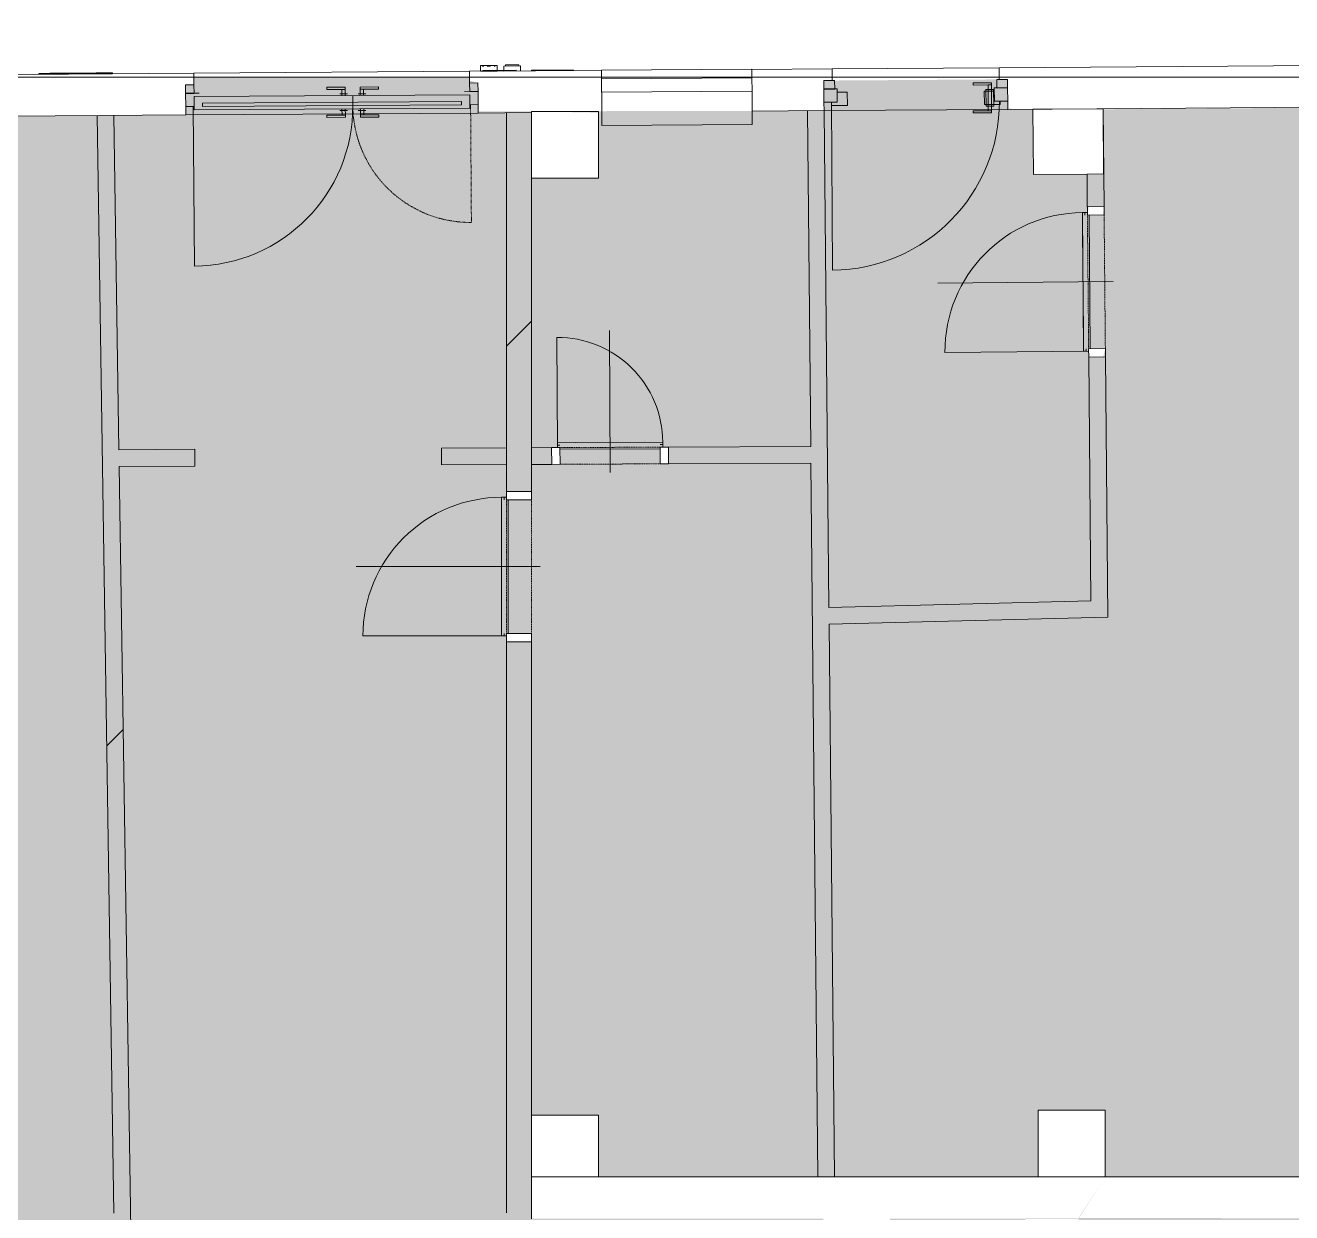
# Model space of a CAD drawing. Header units: millimetres. Extents: x 48671 to 278361, y -45352 to 20466.
# Drawn here: x 164794 to 172373, y -17170 to -10061 of the extents above; entities that cross this region are included whole.
import ezdxf

# ---------------------------------------------------------------- set-up
doc = ezdxf.new("R2010")
doc.units = ezdxf.units.MM
doc.linetypes.add('Čerchovaná se dvěma tečkami', pattern=[2.59, 1, -0.53, 0, -0.53, 0, -0.53])
doc.linetypes.add('Čárkovaná', pattern=[6.35, 3.175, -3.175])
for name, color, linetype, lineweight in [('A-DETL-GENF', 92, 'Continuous', 13), ('A-DETL-THIN', 151, 'Continuous', 13), ('A-DOOR', 31, 'Continuous', 13), ('A-DOOR-FRAM', 31, 'Continuous', 25), ('A-FLOR', 192, 'Continuous', 13), ('A-GENM', 13, 'Continuous', 13), ('A-GLAZ', 151, 'Continuous', 13), ('A-GLAZ-SILL', 1, 'Continuous', 13), ('A-WALL', 113, 'Continuous', 13), ('A-WALL-PATT', 111, 'Continuous', 35), ('S-COLS', 52, 'Continuous', 13)]:
    doc.layers.add(name, color=color, linetype=linetype, lineweight=lineweight)
pattern_1 = [(45, (128744.6, 0), (-4242.6, 4242.6), [])]
pattern_2 = [(45, (128745, 0), (-7184.2, 7184.2), []), (45, (131618, 0), (-7184.2, 7184.2), []), (45, (137366, 0), (-4310.5, 10058), [4064, -2032, 67.1, -1964.9])]

# ---------------------------------------------------------------- blocks, each defined once
blk = doc.blocks.new('DVERE_1k_oblozka - DD03_01_800x1970_koupelna-1549493-Mapka _ závislý 4')
at = {"layer": 'A-DOOR', "lineweight": 9}
for p, q in [((-415, 72.1), (-415, 932.1)), ((0, -127.9), (0, 972.1)), ((415, 102.1), (-415, 102.1)), ((-415, 102.1), (-415, 87.1)), ((-415, 87.1), (-400, 87.1)), ((305, 102.1), (-305, 102.1)), ((400, 87.1), (415, 87.1)), ((415, 87.1), (415, 102.1)), ((415, 102.1), (415, 72.1)), ((-400, 72.1), (-450, 72.1)), ((-450, 72.1), (-450, -77.9)), ((-400, -77.9), (-400, 72.1)), ((-400, 62.1), (400, 62.1)), ((450, 72.1), (400, 72.1)), ((400, 72.1), (400, -77.9)), ((450, -77.9), (450, 72.1)), ((-450, -77.9), (-400, -77.9)), ((400, -77.9), (450, -77.9))]:
    blk.add_line(p, q, dxfattribs=at)
at = {"layer": 'A-DOOR', "linetype": 'Čerchovaná se dvěma tečkami', "lineweight": 9}
for p, q in [((-400, 72.1), (400, 72.1)), ((-400, -77.9), (400, -77.9))]:
    blk.add_line(p, q, dxfattribs=at)
at = {"layer": 'A-DOOR', "lineweight": 9}
blk.add_arc((-415, 102.1), 830, 360, 90, dxfattribs=at)
at = {"layer": 'A-DOOR-FRAM', "lineweight": 9}
for p, q in [((-400, 72.1), (-450, 72.1)), ((-400, -77.9), (-400, 72.1)), ((400, 72.1), (400, -77.9)), ((400, 72.1), (450, 72.1)), ((-450, -77.9), (-400, -77.9)), ((450, -77.9), (400, -77.9))]:
    blk.add_line(p, q, dxfattribs=at)
blk = doc.blocks.new('OKNO_1k_nadsvetlik - OKNO_1k_nadsvetlik_900 x 1500-1969459-Mapka _ závislý 4')
at = {"layer": 'A-GLAZ', "lineweight": 9}
for p, q in [((-450, 126), (450, 126)), ((-450, 75), (-450, 126)), ((450, 126), (450, 75)), ((450, 75), (-450, 75)), ((-450, 75), (450, 75)), ((-450, -5), (-450, 75)), ((450, 75), (450, -5)), ((450, -5), (-450, -5))]:
    blk.add_line(p, q, dxfattribs=at)
blk = doc.blocks.new('parapet s nosem_vnitní - parapet s nosem_vnitní-V90-Mapka _ závislý 4')
at = {"layer": 'A-GENM', "lineweight": 9}
for p, q in [((-450, -190), (-450, 0)), ((450, 0), (450, -190)), ((-450, -190), (-450, -200)), ((-450, -200), (450, -200)), ((-450, -200), (450, -200)), ((450, -200), (450, -190))]:
    blk.add_line(p, q, dxfattribs=at)
blk = doc.blocks.new('DVERE_1k_oblozka - DD03_01_600x1970_koupelna-1549500-Mapka _ závislý 4')
at = {"layer": 'A-DOOR', "lineweight": 9}
for p, q in [((-315, 47.1), (-315, 707.1)), ((0, -102.9), (0, 747.1)), ((315, 77.1), (-315, 77.1)), ((-315, 77.1), (-315, 62.1)), ((205, 77.1), (-205, 77.1)), ((315, 62.1), (315, 77.1)), ((315, 77.1), (315, 47.1)), ((-300, 47.1), (-350, 47.1)), ((-350, 47.1), (-350, -52.9)), ((-315, 62.1), (-300, 62.1)), ((-300, -52.9), (-300, 47.1)), ((-300, 37.1), (300, 37.1)), ((300, 62.1), (315, 62.1)), ((350, 47.1), (300, 47.1)), ((300, 47.1), (300, -52.9)), ((350, -52.9), (350, 47.1)), ((-350, -52.9), (-300, -52.9)), ((300, -52.9), (350, -52.9))]:
    blk.add_line(p, q, dxfattribs=at)
at = {"layer": 'A-DOOR', "linetype": 'Čerchovaná se dvěma tečkami', "lineweight": 9}
for p, q in [((-300, 47.1), (300, 47.1)), ((-300, -52.9), (300, -52.9))]:
    blk.add_line(p, q, dxfattribs=at)
at = {"layer": 'A-DOOR', "lineweight": 9}
blk.add_arc((-315, 77.1), 630, 360, 90, dxfattribs=at)
at = {"layer": 'A-DOOR-FRAM', "lineweight": 9}
for p, q in [((-300, 47.1), (-350, 47.1)), ((-300, -52.9), (-300, 47.1)), ((300, 47.1), (300, -52.9)), ((300, 47.1), (350, 47.1)), ((-350, -52.9), (-300, -52.9)), ((350, -52.9), (300, -52.9))]:
    blk.add_line(p, q, dxfattribs=at)
blk = doc.blocks.new('OKNO_dvere vchod_2kvstuphlav - ON09_21_vstupni dvere obj_1750_2400_OO_Al-2030626-Mapka _ závislý 4')
at = {"layer": 'A-GLAZ', "lineweight": 9}
for p, q in [((-990.3, 55), (-1040.3, 55)), ((-1040.3, 55), (-1040.3, 4)), ((-960.3, 5), (-1040.3, 5)), ((-1040.3, 5), (-1040.3, -75)), ((-1040.3, 4), (-990.3, 4)), ((-990.3, 4), (-990.3, 55)), ((-195.3, 35), (-85.3, 35)), ((-85.3, 35), (-195.3, 35)), ((-195.3, 22), (-195.3, 35)), ((-195.3, 35), (-195.3, 22)), ((-195.3, 22), (-85.3, 22)), ((-85.3, 22), (-195.3, 22)), ((-105.3, 22), (-105.3, -15)), ((-85.3, 22), (-105.3, 22)), ((-85.3, 22), (-105.3, 22)), ((-85.3, 35), (-85.3, 22)), ((-85.3, 35), (-85.3, 22)), ((-85.3, -15), (-85.3, 22)), ((114.7, 35), (4.7, 35)), ((4.7, 35), (114.7, 35)), ((4.7, 22), (4.7, 35)), ((4.7, 22), (4.7, 35)), ((114.7, 22), (4.7, 22)), ((4.7, 22), (114.7, 22)), ((4.7, 22), (4.7, -15)), ((24.7, 22), (4.7, 22)), ((24.7, 22), (4.7, 22)), ((24.7, -15), (24.7, 22)), ((114.7, 35), (114.7, 22)), ((114.7, 22), (114.7, 35)), ((709.7, 5), (629.7, 5)), ((709.7, 55), (659.7, 55)), ((659.7, 55), (659.7, 4)), ((659.7, 4), (709.7, 4)), ((709.7, 4), (709.7, 55)), ((709.7, -75), (709.7, 5)), ((-1040.3, -75), (-990.3, -75)), ((-995.3, -75), (-995.3, -95)), ((-995.3, -75), (-995.3, -1030)), ((-990.3, -95), (-990.3, -15)), ((659.7, -15), (-990.3, -15)), ((-940.3, -55), (-940.3, -75)), ((609.7, -55), (-940.3, -55)), ((-940.3, -75), (609.7, -75)), ((-72.3, -5), (-118.3, -5)), ((-72.3, -5), (-118.3, -5)), ((-72.3, -5), (-118.3, -5)), ((-72.3, -5), (-118.3, -5)), ((-99.3, -5), (-91.3, -5)), ((-99.3, -5), (-91.3, -5)), ((-40.3, -95), (-40.3, -15)), ((37.7, -5), (-8.3, -5)), ((37.7, -5), (-8.3, -5)), ((37.7, -5), (-8.3, -5)), ((37.7, -5), (-8.3, -5)), ((10.7, -5), (18.7, -5)), ((10.7, -5), (18.7, -5)), ((609.7, -75), (609.7, -55)), ((659.7, -95), (659.7, -15)), ((659.7, -75), (709.7, -75)), ((664.7, -95), (664.7, -75)), ((-990.3, -95), (659.7, -95)), ((-195.3, -132), (-85.3, -132)), ((-85.3, -132), (-195.3, -132)), ((-195.3, -132), (-195.3, -145)), ((-195.3, -145), (-195.3, -132)), ((-195.3, -145), (-85.3, -145)), ((-85.3, -145), (-195.3, -145)), ((-118.3, -105), (-72.3, -105)), ((-118.3, -105), (-72.3, -105)), ((-118.3, -105), (-72.3, -105)), ((-118.3, -105), (-72.3, -105)), ((-105.3, -95), (-105.3, -132)), ((-105.3, -132), (-85.3, -132)), ((-105.3, -132), (-85.3, -132)), ((-91.3, -105), (-99.3, -105)), ((-91.3, -105), (-99.3, -105)), ((-85.3, -132), (-85.3, -95)), ((-85.3, -132), (-85.3, -145)), ((-85.3, -132), (-85.3, -145)), ((-8.3, -105), (37.7, -105)), ((-8.3, -105), (37.7, -105)), ((-8.3, -105), (37.7, -105)), ((-8.3, -105), (37.7, -105)), ((4.7, -95), (4.7, -132)), ((114.7, -132), (4.7, -132)), ((4.7, -132), (114.7, -132)), ((4.7, -145), (4.7, -132)), ((4.7, -145), (4.7, -132)), ((4.7, -132), (24.7, -132)), ((4.7, -132), (24.7, -132)), ((114.7, -145), (4.7, -145)), ((4.7, -145), (114.7, -145)), ((18.7, -105), (10.7, -105)), ((18.7, -105), (10.7, -105)), ((24.7, -132), (24.7, -95)), ((114.7, -145), (114.7, -132)), ((114.7, -132), (114.7, -145))]:
    blk.add_line(p, q, dxfattribs=at)
at = {"layer": 'A-GLAZ', "linetype": 'Čárkovaná', "lineweight": 9}
blk.add_line((664.7, -75), (664.7, -780), dxfattribs=at)
at = {"layer": 'A-GLAZ', "lineweight": 9}
blk.add_arc((-995.3, -75), 955, 270, 360, dxfattribs=at)
at = {"layer": 'A-GLAZ', "linetype": 'Čárkovaná', "lineweight": 9}
blk.add_arc((664.7, -75), 705, 180, 270, dxfattribs=at)
at = {"layer": 'A-GLAZ-SILL', "lineweight": 9}
blk.add_line((-1040.3, -125), (709.7, -125), dxfattribs=at)
blk = doc.blocks.new('OKNO_dvere vchod_1k_nadsvetlik - vstupni dvere 1100_2435 2 2-1390910-Mapka _ závislý 4')
at = {"layer": 'A-GLAZ', "lineweight": 9}
for p, q in [((-975.3, 55), (-1040.3, 55)), ((-1040.3, 55), (-1040.3, 4)), ((-1040.3, 5), (-1040.3, -75)), ((-960.3, 5), (-1040.3, 5)), ((-1040.3, 4), (-975.3, 4)), ((-975.3, 4), (-975.3, 55)), ((-960.3, -75), (-960.3, 5)), ((-147.3, 35), (-37.3, 35)), ((-37.3, 35), (-147.3, 35)), ((-147.3, 22), (-147.3, 35)), ((-147.3, 35), (-147.3, 22)), ((-147.3, 22), (-37.3, 22)), ((-37.3, 22), (-147.3, 22)), ((-57.3, 22), (-57.3, -132)), ((-37.3, 22), (-57.3, 22)), ((-37.3, 22), (-57.3, 22)), ((-37.3, 35), (-37.3, 22)), ((-37.3, 35), (-37.3, 22)), ((-37.3, -132), (-37.3, 22)), ((59.7, 5), (-20.3, 5)), ((-20.3, 5), (-20.3, -75)), ((59.7, 55), (-5.3, 55)), ((-5.3, 55), (-5.3, 4)), ((-5.3, 4), (59.7, 4)), ((59.7, 4), (59.7, 55)), ((59.7, -75), (59.7, 5)), ((-1040.3, -75), (-960.3, -75)), ((-995.3, -75), (-995.3, -1080)), ((-960.4, -75), (-995.3, -75)), ((-995.3, -75), (-995.3, -95)), ((-960.3, -15), (-960.4, -75)), ((-900.3, -15), (-960.3, -15)), ((-900.3, -95), (-900.3, -15)), ((-20.3, -15), (-80.3, -15)), ((-80.3, -15), (-80.3, -95)), ((-70.3, -5), (-70.3, -105)), ((-24.3, -5), (-70.3, -5)), ((-24.3, -5), (-70.3, -5)), ((-24.3, -5), (-70.3, -5)), ((-24.3, -5), (-70.3, -5)), ((-51.3, -5), (-43.3, -5)), ((-51.3, -5), (-43.3, -5)), ((-24.3, -105), (-24.3, -5)), ((-20.3, -75), (-20.3, -15)), ((14.7, -75), (-20.3, -75)), ((-20.3, -75), (59.7, -75)), ((14.7, -95), (14.7, -75)), ((-995.3, -95), (-900.3, -95)), ((-147.3, -132), (-37.3, -132)), ((-37.3, -132), (-147.3, -132)), ((-147.3, -132), (-147.3, -145)), ((-147.3, -145), (-147.3, -132)), ((-147.3, -145), (-37.3, -145)), ((-37.3, -145), (-147.3, -145)), ((-80.3, -95), (14.7, -95)), ((-70.3, -105), (-24.3, -105)), ((-70.3, -105), (-24.3, -105)), ((-70.3, -105), (-24.3, -105)), ((-70.3, -105), (-24.3, -105)), ((-57.3, -132), (-37.3, -132)), ((-57.3, -132), (-37.3, -132)), ((-43.3, -105), (-51.3, -105)), ((-43.3, -105), (-51.3, -105)), ((-37.3, -132), (-37.3, -145)), ((-37.3, -132), (-37.3, -145)), ((-24.3, -105), (-24.3, -76.3))]:
    blk.add_line(p, q, dxfattribs=at)
blk.add_arc((-995.3, -75), 1005, 270, 0, dxfattribs=at)
at = {"layer": 'A-GLAZ-SILL', "lineweight": 9}
blk.add_line((-1040.3, -125), (59.7, -125), dxfattribs=at)
blk = doc.blocks.new('Číslo popisné - ČP 4-1807394-Mapka _ závislý 4')
at = {"layer": 'A-GENM', "color": 41, "lineweight": 9}
for p, q in [((225, -125), (25, -125)), ((25, -125), (225, -125)), ((25, -125), (25, -130)), ((25, -125), (25, -130)), ((225, -130), (25, -130)), ((25, -130), (225, -130)), ((225, -130), (225, -125)), ((225, -125), (225, -130))]:
    blk.add_line(p, q, dxfattribs=at)
blk = doc.blocks.new('Číslo popisné 2 - ČP 1324-1807511-Mapka _ závislý 4')
at = {"layer": 'A-GENM', "color": 41, "lineweight": 9}
for p, q in [((275, -125), (25, -125)), ((25, -125), (275, -125)), ((25, -125), (25, -130)), ((25, -125), (25, -130)), ((275, -130), (25, -130)), ((25, -130), (275, -130)), ((275, -130), (275, -125)), ((275, -125), (275, -130))]:
    blk.add_line(p, q, dxfattribs=at)
blk = doc.blocks.new('Vypínač_venkovní - Typ 1-1807905-Mapka _ závislý 4')
at = {"layer": 'A-GENM', "color": 41, "lineweight": 9}
for p, q in [((25, 155), (125, 155)), ((125, 155), (25, 155)), ((25, 155), (25, 125)), ((25, 125), (25, 155)), ((35, 162), (35, 155)), ((35, 162), (35, 155)), ((115, 162), (35, 162)), ((35, 155), (115, 155)), ((115, 155), (35, 155)), ((115, 155), (115, 162)), ((115, 155), (115, 162)), ((125, 125), (125, 155)), ((125, 125), (125, 155)), ((25, 125), (125, 125)), ((125, 125), (25, 125))]:
    blk.add_line(p, q, dxfattribs=at)
blk = doc.blocks.new('Venkovní_zámek - Typ 1-1807838-Mapka _ závislý 4')
at = {"layer": 'A-GENM', "color": 41, "lineweight": 9}
for p, q in [((25, 159), (125, 159)), ((125, 159), (25, 159)), ((25, 159), (25, 125)), ((25, 125), (25, 159)), ((37, 159), (43, 159)), ((37, 159), (43, 159)), ((43, 154), (37, 154)), ((43, 154), (37, 154)), ((65, 159), (85, 159)), ((85, 154), (65, 154)), ((70, 159), (80, 159)), ((70, 159), (70, 154)), ((80, 154), (70, 154)), ((80, 154), (80, 159)), ((107, 159), (113, 159)), ((107, 159), (113, 159)), ((113, 154), (107, 154)), ((113, 154), (107, 154)), ((125, 125), (125, 159)), ((125, 125), (125, 159)), ((25, 125), (125, 125)), ((125, 125), (25, 125))]:
    blk.add_line(p, q, dxfattribs=at)
blk = doc.blocks.new('Úřad_městské_části_Praha_11 - Typ 1-1807749-Mapka _ závislý 4')
at = {"layer": 'A-GENM', "color": 41, "lineweight": 9}
for p, q in [((-95, 130), (-95, 125)), ((345, 125), (345, 130))]:
    blk.add_line(p, q, dxfattribs=at)
at = {"layer": 'A-GENM', "color": 41, "lineweight": 9, "flags": 128}
for points in [[(125, 130), (82.1, 130), (40.8, 130), (2.8, 130), (-30.6, 130), (-57.9, 130), (-78.3, 130), (-90.8, 130), (-95, 130), (-90.8, 130), (-78.3, 130), (-57.9, 130), (-30.6, 130), (2.8, 130), (40.8, 130), (82.1, 130), (125, 130)], [(125, 125), (82.1, 125), (40.8, 125), (2.8, 125), (-30.6, 125), (-57.9, 125), (-78.3, 125), (-90.8, 125), (-95, 125), (-90.8, 125), (-78.3, 125), (-57.9, 125), (-30.6, 125), (2.8, 125), (40.8, 125), (82.1, 125), (125, 125)], [(125, 130), (167.9, 130), (209.2, 130), (247.2, 130), (280.6, 130), (307.9, 130), (328.3, 130), (340.8, 130), (345, 130), (340.8, 130), (328.3, 130), (307.9, 130), (280.6, 130), (247.2, 130), (209.2, 130), (167.9, 130), (125, 130)], [(125, 125), (167.9, 125), (209.2, 125), (247.2, 125), (280.6, 125), (307.9, 125), (328.3, 125), (340.8, 125), (345, 125), (340.8, 125), (328.3, 125), (307.9, 125), (280.6, 125), (247.2, 125), (209.2, 125), (167.9, 125), (125, 125)]]:
    blk.add_lwpolyline(points, dxfattribs=at)
blk = doc.blocks.new('DVERE_1k_oblozka - DD03_01_800x1970_koupelna-V180-Mapka _ závislý 4')
at = {"layer": 'A-DOOR', "lineweight": 9}
for p, q in [((0, -102.9), (0, 947.1)), ((-415, 47.1), (-415, 907.1)), ((415, 77.1), (-415, 77.1)), ((-415, 77.1), (-415, 62.1)), ((305, 77.1), (-305, 77.1)), ((415, 62.1), (415, 77.1)), ((415, 77.1), (415, 62.1)), ((415, 77.1), (415, 47.1)), ((-400, 47.1), (-450, 47.1)), ((-450, 47.1), (-450, -52.9)), ((-415, 62.1), (-400, 62.1)), ((-400, 62.1), (-415, 62.1)), ((-400, -52.9), (-400, 47.1)), ((-400, 37.1), (400, 37.1)), ((400, 62.1), (415, 62.1)), ((450, 47.1), (400, 47.1)), ((400, 47.1), (400, -52.9)), ((450, -52.9), (450, 47.1)), ((-450, -52.9), (-400, -52.9)), ((400, -52.9), (450, -52.9))]:
    blk.add_line(p, q, dxfattribs=at)
at = {"layer": 'A-DOOR', "linetype": 'Čerchovaná se dvěma tečkami', "lineweight": 9}
for p, q in [((-400, 47.1), (400, 47.1)), ((-400, -52.9), (400, -52.9))]:
    blk.add_line(p, q, dxfattribs=at)
at = {"layer": 'A-DOOR', "lineweight": 9}
blk.add_arc((-415, 77.1), 830, 360, 90, dxfattribs=at)
at = {"layer": 'A-DOOR-FRAM', "lineweight": 9}
for p, q in [((-400, 47.1), (-450, 47.1)), ((-400, -52.9), (-400, 47.1)), ((400, 47.1), (400, -52.9)), ((400, 47.1), (450, 47.1)), ((-450, -52.9), (-400, -52.9)), ((450, -52.9), (400, -52.9))]:
    blk.add_line(p, q, dxfattribs=at)

msp = doc.modelspace()

# ---------------------------------------------------------------- hatches: boundary and pattern name
at = {"layer": 'A-DETL-GENF', "lineweight": 9}
h = msp.add_hatch(color=1, dxfattribs=at)
h.paths.add_polyline_path([(127459.2, -28962.3), (127459.2, -27933.8), (127289.2, -27933.8), (127289.2, -28962.3)])
h.paths.add_polyline_path([(135865.3, -28962.3), (139814.2, -28962.3), (139814.2, -27933.8), (133554.2, -27933.8), (133554.2, -27115.5), (133694.2, -27115.5), (133694.2, -26157.5), (127539.2, -26157.5), (127539.2, -27300), (127994.2, -27300), (127994.2, -27933.8), (127709.2, -27933.8), (127709.2, -28962.3), (131757.9, -28962.3)])
h.paths.add_polyline_path([(140114.2, -28962.3), (145503.9, -28962.3), (145503.9, -27933.8), (140114.2, -27933.8), (140114.2, -28347)])
h.paths.add_polyline_path([(173786.7, -17205.8), (173786.7, -17200.8), (173486.7, -17205.8)])
h.paths.add_polyline_path([(170778.7, -17205.8), (169969.1, -17205.8), (169969.1, -17625.8), (169569.1, -17625.8), (169569.1, -17205.8), (167824.1, -17205.8), (167824.1, -16585.8), (168224.1, -16585.8), (168224.1, -16955.8), (170856.7, -16955.8), (170856.7, -16555.8), (171256.7, -16555.8), (171256.7, -16955.8), (171098.7, -17200.8), (170778.7, -17200.8)])
h.paths.add_polyline_path([(171098.7, -17205.8), (171098.7, -17520.8), (170778.7, -17520.8), (170778.7, -17205.8), (170856.7, -17205.8)])
h.paths.add_polyline_path([(162563.2, -28812.5), (163587.9, -28812.5), (163587.9, -28514.7), (163687.9, -28514.7), (163687.9, -27156.7), (170008.2, -27156.7), (170008.2, -22765.8), (169593.2, -22765.8), (169593.2, -22732.3), (169503.6, -22732.3), (169503.6, -22382.3), (170008.2, -22365.8), (170008.2, -19232.3), (170258.2, -19232.3), (170258.2, -19829.6), (172348.2, -19829.6), (172348.2, -19579.6), (172398.2, -19579.6), (172398.2, -19829.6), (173198.2, -19829.6), (173198.2, -19579.6), (173248.2, -19579.6), (173248.2, -19829.6), (177481.7, -19829.6), (177481.7, -17205.8), (176534.2, -17205.8), (176534.2, -17500.8), (176234.2, -17500.8), (176234.2, -17205.8), (173786.7, -17205.8), (173786.7, -17500.8), (173486.7, -17500.8), (173486.7, -17205.8), (171101.9, -17200.8), (171256.7, -16955.8), (176831.7, -16955.8), (176831.7, -16583.6), (177231.7, -16583.6), (177231.7, -10920.5), (176831.7, -10920.5), (176831.7, -10523.2), (171244.7, -10563.9), (171244.7, -10951), (170827.4, -10951.7), (170824.7, -10563.9), (170673.9, -10561), (170672.7, -10384.9), (169572.7, -10392.4), (169572.7, -10572.4), (167503.9, -10577.1), (167502.8, -10406.4), (167452.7, -10392.4), (167452.3, -10372.1), (165802.5, -10372.1), (165802.3, -10417.9), (165752.8, -10418.2), (165754, -10598.2), (162231.7, -10622.1), (162231.7, -11022.1), (161831.7, -11022.1), (161831.7, -16631.1), (162251.7, -16631.1), (162251.7, -17172.1), (161831.7, -17172.1), (161831.7, -17584.7), (158023.6, -17584.7), (158023.6, -17934.7), (157523.6, -17934.7), (157523.6, -17584.7), (152354.9, -17584.7), (152354.9, -18004.7), (151954.9, -18004.7), (151954.9, -16843.3), (151554.9, -16829.6), (151554.9, -16443.3), (151954.9, -16443.3), (151954.9, -12505.8), (152294.7, -12483.4), (152304.9, -12480.8), (152304.9, -17334.7), (152369.9, -17334.7), (152369.9, -4240.9), (152304.9, -4240.9), (152294.7, -11623.8), (152204.9, -11605.8), (151954.9, -11605.8), (151954.9, -10845.8), (151619.9, -10845.8), (151619.9, -10445.8), (151954.9, -10445.8), (151954.9, -4686.1), (151619.9, -4686.1), (151619.9, -4286.1), (151954.9, -4286.1), (151954.9, -4240.9), (145547.3, -4240.9), (145547.3, -4286.1), (145872.3, -4286.1), (145872.3, -4686.1), (145547.3, -4686.1), (145547.3, -10445.8), (145872.3, -10445.8), (145872.3, -10845.8), (145547.3, -10845.8), (145547.3, -16143.3), (145972.1, -16143.3), (145972.1, -16843.3), (145572.1, -16843.3), (145572.1, -16443.3), (139976.7, -16443.3), (139972.7, -16843.3), (139576.7, -16843.3), (139576.7, -16443.3), (134001.7, -16443.3), (134001.7, -16143.3), (134837.4, -16140.2), (134837.4, -15478.3), (135177.4, -15478.3), (135177.4, -9908.2), (134767.4, -9908.2), (134767.4, -9358.2), (135177.4, -9358.2), (135177.4, -6966.2), (134747.4, -6966.2), (134747.4, -6451.2), (135177.4, -6451.2), (135177.4, -886.8), (134644.6, -886.8), (134644.6, -431.8), (129192.4, -431.8), (129192.4, -871.8), (128757.4, -890.9), (128757.4, -6443.2), (129177.4, -6443.2), (129177.4, -6963.2), (128757.4, -6963.2), (128757.4, -9340.2), (129192.4, -9340.2), (129192.4, -9908.2), (128757.4, -9908.2), (128757.4, -14351.8), (128402.4, -14357.8), (128402.4, -15446.9), (128426.4, -15451.8), (128427.4, -15451.8), (129212.4, -15451.8), (129212.4, -16130), (131505.5, -16130), (131505.5, -15402.4), (131960.5, -15402.4), (131960.5, -16140), (132050.5, -16143.3), (132050.5, -16430), (127954.2, -16430), (127954.2, -16830), (127539.2, -16830), (127539.2, -21265), (127954.2, -21265), (127954.2, -21665), (127539.2, -21665), (127558.8, -25857.5), (133994.2, -25857.5), (133994.2, -27683.8), (139594.2, -27683.8), (139594.2, -27206.6), (139994.2, -27206.6), (139994.2, -27683.8), (145591.1, -27683.8), (145591.1, -27206.6), (145991.1, -27206.6), (145991.1, -24339.4), (146241.1, -24339.4), (146241.1, -25069.4), (146781.1, -25069.4), (146781.1, -25319.4), (147681.1, -25319.4), (147681.1, -25069.4), (149871.1, -25069.4), (149871.1, -25319.4), (150756.1, -25319.4), (150771.1, -25069.4), (151347.1, -25069.4), (151347.1, -22482.5), (151697.1, -22482.5), (151697.1, -22392.5), (152097.1, -22392.5), (152097.1, -22812.5), (151697.1, -22812.5), (151697.1, -28412.5), (152042.1, -28412.5), (152042.1, -28812.5), (157593.4, -28812.5), (157593.4, -28417.5), (157993.4, -28417.5), (157993.4, -28812.5), (160587.9, -28812.5)])
h.paths.add_polyline_path([(160587.9, -24342.5), (160487.9, -24342.5), (160509.5, -24292.5), (160587.9, -24292.5)])
h.paths.add_polyline_path([(139994.2, -24274.3), (139894.2, -24274.3), (139894.2, -24224.3), (139994.2, -24224.3)])
h.paths.add_polyline_path([(160487.9, -23492.5), (160509.5, -23442.5), (160587.9, -23442.5), (160587.9, -23492.5), (160509.5, -23492.5)])
h.paths.add_polyline_path([(139994.2, -23424.3), (139894.2, -23424.3), (139894.2, -23374.3), (139994.2, -23374.3)])
h.paths.add_polyline_path([(155911.1, -22812.5), (155861.1, -22812.5), (155861.1, -22712.5), (155911.1, -22712.5)])
h.paths.add_polyline_path([(159137.9, -22812.5), (159137.9, -22712.5), (159187.9, -22712.5), (159187.9, -22812.5)])
h.paths.add_polyline_path([(153141.1, -22812.5), (153091.1, -22812.5), (153091.1, -22712.5), (153141.1, -22712.5)])
h.paths.add_polyline_path([(160657.9, -22812.5), (160657.9, -22712.5), (160707.9, -22712.5), (160707.9, -22812.5)])
h.paths.add_polyline_path([(156711.1, -22812.5), (156711.1, -22712.5), (156761.1, -22712.5), (156761.1, -22812.5)])
h.paths.add_polyline_path([(161557.9, -22812.5), (161507.9, -22812.5), (161507.9, -22712.5), (161557.9, -22712.5)])
h.paths.add_polyline_path([(158287.9, -22812.5), (158287.9, -22712.5), (158337.9, -22712.5), (158337.9, -22812.5)])
h.paths.add_polyline_path([(152291.1, -22812.5), (152241.1, -22812.5), (152241.1, -22712.5), (152291.1, -22712.5)])
h.paths.add_polyline_path([(145991.1, -22802.5), (145653.9, -22802.5), (145653.9, -22382.5), (146053.9, -22382.5), (146053.9, -22802.5)])
h.paths.add_polyline_path([(163932.9, -22732.3), (163432.9, -22732.3), (163432.9, -22382.3), (163932.9, -22382.3), (163932.9, -22532.3)])
h.paths.add_polyline_path([(162535.4, -22719.8), (162535.4, -22544.8), (162760.4, -22544.8), (162760.4, -22719.8)])
h.paths.add_polyline_path([(158023.6, -22712.5), (157523.6, -22712.5), (157523.6, -22362.5), (158023.6, -22362.5)])
h.paths.add_polyline_path([(165067.2, -22532.3), (165017.2, -22532.3), (165017.2, -22382.3), (165067.2, -22382.3)])
h.paths.add_polyline_path([(164167.2, -22532.3), (164167.2, -22382.3), (164217.2, -22382.3), (164217.2, -22532.3)])
h.paths.add_polyline_path([(130743.6, -22425), (130643.6, -22425), (130643.6, -22375), (130743.6, -22375)])
h.paths.add_polyline_path([(133554.2, -21665), (133554.2, -21265), (133994.2, -21265), (133994.2, -21665), (133694.2, -21665)])
h.paths.add_polyline_path([(139295.4, -21599.6), (139295.4, -21499.6), (139345.4, -21499.6), (139345.4, -21599.6)])
h.paths.add_polyline_path([(136215.4, -21599.6), (136215.4, -21499.6), (136265.4, -21499.6), (136265.4, -21599.6)])
h.paths.add_polyline_path([(138495.4, -21599.6), (138445.4, -21599.6), (138445.4, -21499.6), (138495.4, -21499.6), (138495.4, -21562)])
h.paths.add_polyline_path([(135365.4, -21599.6), (135365.4, -21499.6), (135415.4, -21499.6), (135415.4, -21599.6)])
h.paths.add_polyline_path([(130743.6, -21575), (130643.6, -21575), (130643.6, -21525), (130743.6, -21534.3)])
h.paths.add_polyline_path([(140112.4, -21562), (139612.4, -21562), (139612.4, -21212), (140112.4, -21212), (140112.4, -21534.3)])
h.paths.add_polyline_path([(132344.2, -21415), (132344.2, -21265), (132394.2, -21265), (132394.2, -21415)])
h.paths.add_polyline_path([(133244.2, -21415), (133194.2, -21415), (133194.2, -21265), (133244.2, -21265)])
h.paths.add_polyline_path([(150967.1, -21322.5), (150967.1, -21222.5), (151017.1, -21222.5), (151017.1, -21322.5)])
h.paths.add_polyline_path([(151667.1, -21322.5), (151617.1, -21322.5), (151617.1, -21222.5), (151667.1, -21222.5)])
h.paths.add_polyline_path([(132050.5, -20900), (131900.5, -20900), (131900.5, -20850), (132050.5, -20850)])
h.paths.add_polyline_path([(160749.2, -20879.4), (160699.2, -20879.2), (160699.8, -20729.2), (160749.8, -20729.2)])
h.paths.add_polyline_path([(159799.2, -20875.6), (159749.2, -20863.9), (159749.8, -20725.4), (159799.8, -20725.4), (159799.2, -20863.9)])
h.paths.add_polyline_path([(156858.3, -20863.9), (156808.3, -20863.7), (156808.9, -20713.7), (156858.9, -20713.9), (156858.3, -20863.7)])
h.paths.add_polyline_path([(155908.3, -20860.1), (155858.3, -20859.9), (155858.9, -20709.9), (155908.9, -20710.1), (155908.3, -20859.9)])
h.paths.add_polyline_path([(154690.8, -20705.3), (154390.8, -20704.1), (154390.8, -19936.3), (154690.8, -19936.3), (154690.8, -20036.3)])
h.paths.add_polyline_path([(153528, -20237.4), (153478.1, -20235.7), (153481.6, -20135.8), (153531.5, -20137.5), (153528.1, -20235.7)])
h.paths.add_polyline_path([(152678.6, -20207.8), (152628.6, -20206), (152632.1, -20106.1), (152682, -20107.8), (152678.6, -20206)])
h.paths.add_polyline_path([(131900.5, -20050), (131900.5, -20000), (132050.5, -20000), (132050.5, -20050)])
h.paths.add_polyline_path([(136514.6, -19675.3), (136514, -19525.3), (136564, -19525.3), (136564.6, -19675.1)])
h.paths.add_polyline_path([(137364.6, -19672.1), (137364, -19522.1), (137414, -19522.1), (137414.6, -19671.9)])
h.paths.add_polyline_path([(140730.4, -19659.3), (140730.4, -19509.3), (140779.8, -19509.2), (140779.8, -19659.2)])
h.paths.add_polyline_path([(141580.4, -19656.1), (141580.4, -19506.1), (141629.8, -19505.9), (141629.8, -19655.9)])
h.paths.add_polyline_path([(142279.9, -19543.3), (142279.9, -19143.3), (142579.9, -19143.3), (142579.9, -19543.3)])
h.paths.add_polyline_path([(149576.1, -19336.3), (149476.1, -19336.3), (149476.1, -19286.3), (149576.1, -19286.3)])
h.paths.add_polyline_path([(168848.2, -19232.3), (168798.2, -19232.3), (168798.2, -19132.3), (168848.2, -19132.3)])
h.paths.add_polyline_path([(169698.2, -19232.3), (169648.2, -19232.3), (169648.2, -19132.3), (169698.2, -19132.3)])
h.paths.add_polyline_path([(146651.8, -19013.3), (146601.8, -19013.3), (146601.8, -18913.3), (146651.8, -18913.3)])
h.paths.add_polyline_path([(144829.9, -19013.3), (144779.9, -19013.3), (144779.9, -18913.3), (144829.9, -18913.3)])
h.paths.add_polyline_path([(145751.8, -19013.3), (145751.8, -18913.3), (145801.8, -18913.3), (145801.8, -19013.3)])
h.paths.add_polyline_path([(144079.9, -19013.3), (144029.9, -19013.3), (144029.9, -18913.3), (144079.9, -18913.3)])
h.paths.add_polyline_path([(151170.8, -18846.3), (151120.8, -18846.3), (151120.8, -18746.3), (151170.8, -18746.3)])
h.paths.add_polyline_path([(151770.8, -18846.3), (151770.8, -18746.3), (151820.8, -18746.3), (151820.8, -18846.3)])
h.paths.add_polyline_path([(149476.1, -18686.3), (149476.1, -18636.3), (149576.1, -18636.3), (149576.1, -18686.3)])
h.paths.add_polyline_path([(150244.9, -18186.3), (149944.9, -18186.3), (149944.9, -16779.6), (150244.9, -16779.6), (150244.9, -18128)])
h.paths.add_polyline_path([(163549.8, -17972.1), (163549.8, -17272.1), (163959.8, -17272.1), (163959.8, -17972.1), (163798.3, -17972.1)])
h.paths.add_polyline_path([(162659.8, -17272.1), (162609.8, -17272.1), (162609.8, -17172.1), (162659.8, -17172.1)])
h.paths.add_polyline_path([(163509.8, -17272.1), (163459.8, -17272.1), (163459.8, -17172.1), (163509.8, -17172.1)])
h.paths.add_polyline_path([(176234.2, -17205.8), (176540.9, -17200.8), (176534.2, -17200.8), (176234.2, -17200.8)])
h.paths.add_polyline_path([(133566.7, -16843.3), (133566.7, -16143.3), (133916.7, -16143.3), (133901.7, -16843.3), (133811.6, -16843.3)])
h.paths.add_polyline_path([(148274, -15761.9), (148274, -15711.9), (148374, -15711.9), (148374, -15761.9)])
h.paths.add_polyline_path([(150701.5, -15761.9), (150601.5, -15761.9), (150601.5, -15711.9), (150701.5, -15711.9)])
h.paths.add_polyline_path([(132060.4, -15384.9), (131960.4, -15384.9), (131960.5, -15334.9), (132060.4, -15334.9)])
h.paths.add_polyline_path([(150601.5, -15111.9), (150601.5, -15061.9), (150701.5, -15061.9), (150701.5, -15111.9)])
h.paths.add_polyline_path([(148274, -15111.9), (148274, -15061.9), (148374, -15061.9), (148374, -15111.9)])
h.paths.add_polyline_path([(148374, -14851.9), (148274, -14851.9), (148274, -14801.9), (148374, -14801.9)])
h.paths.add_polyline_path([(150701.5, -14750.1), (150601.5, -14750.1), (150601.5, -14700.1), (150701.5, -14721.7)])
h.paths.add_polyline_path([(132060.4, -14534.9), (131960.4, -14534.9), (131960.4, -14484.9), (132060.4, -14484.9)])
h.paths.add_polyline_path([(148374, -14201.9), (148274, -14201.9), (148274, -14151.9), (148374, -14151.9)])
h.paths.add_polyline_path([(150701.5, -14100.1), (150601.5, -14100.1), (150601.5, -14050.1), (150701.5, -14050.1)])
h.paths.add_polyline_path([(167824.1, -13752.1), (167674.1, -13752.1), (167674.1, -13702.1), (167824.1, -13702.1)])
h.paths.add_polyline_path([(167674.1, -12902.1), (167674.1, -12852.1), (167824.1, -12852.1), (167824.1, -12902.1)])
h.paths.add_polyline_path([(167944.1, -12689.7), (167944.1, -12589.7), (167993.7, -12589.4), (167993.7, -12689.4)])
h.paths.add_polyline_path([(168594.1, -12686.6), (168593.7, -12586.6), (168643.7, -12586.6), (168644.1, -12686.3)])
h.paths.add_polyline_path([(171158.5, -12047.2), (171158, -11997.2), (171258, -11997.2), (171244.7, -12046.4)])
h.paths.add_polyline_path([(149621.7, -11479.2), (149571.7, -11479.2), (149571.7, -11379.2), (149621.7, -11379.2)])
h.paths.add_polyline_path([(148721.7, -11479.2), (148721.7, -11379.2), (148771.7, -11379.2), (148771.7, -11479.2)])
h.paths.add_polyline_path([(171150.6, -11197.2), (171158, -11147.2), (171250.1, -11147.2), (171244.7, -11196.4), (171158, -11197.2)])
h.paths.add_polyline_path([(133357.4, -11177.1), (133357.4, -11127.1), (133457.2, -11126.7), (133454.4, -11176.7)])
h.paths.add_polyline_path([(168224.1, -10977.1), (167824.1, -10977.1), (167824.1, -10577.1), (168224.1, -10584.2)])
h.paths.add_polyline_path([(133354.6, -10327.1), (133354.6, -10277.1), (133454.4, -10276.7), (133454.4, -10326.7)])
h.paths.add_polyline_path([(133340.4, -6045), (133340.4, -5995), (133440.2, -5994.7), (133440.2, -6044.7)])
h.paths.add_polyline_path([(133337.6, -5195), (133337.6, -5145), (133437.4, -5144.7), (133437.4, -5194.7)])
h.paths.add_polyline_path([(133687.4, -3625), (133637.4, -3625), (133637.4, -3525), (133687.4, -3525)])
h.paths.add_polyline_path([(134537.4, -3625), (134487.4, -3625), (134487.4, -3525), (134537.4, -3525)])
at = {"layer": 'A-WALL-PATT', "lineweight": 9}
h = msp.add_hatch(dxfattribs=at)
h.set_pattern_fill('FP_173', color=256, angle=45, style=0, pattern_type=2)
h.set_pattern_definition([(225.39, (166783, -10341), (5786, -5708.3), []), (180.388, (157643.6, -13095.4), (-5708.3, -5786.2), [1016, -10478.7]), (225.39, (156628, -13102), (5786, -5708.3), [1016, -7112]), (270.388, (155914, -13825.5), (5786.2, -5708.3), [1016, -10478.7]), (315.39, (155921, -14841.5), (5708.3, 5786.2), [1016, -7112]), (180.388, (157660, -15548), (-5708.3, -5786.2), [1016, -10478.7]), (225.39, (158374, -14825), (5786, -5708.3), [1016, -7112]), (270.388, (158367, -13809), (5786.2, -5708.3), [1016, -10478.7]), (315.39, (157644, -13095), (5708.3, 5786), [1016, -7112]), (225.388, (155003, -16495), (5786.2, -5708.3), [2032, -6096])])
h.paths.add_polyline_path([(162231.7, -10622.1), (162311.6, -10601.8), (162310, -10371.6), (161831.7, -10374.8), (161831.7, -10622.1)])
h.paths.add_polyline_path([(163211.7, -10615.5), (163811.6, -10601.8), (163810, -10361.4), (163210, -10374.8), (163211.6, -10601.8)])
h.paths.add_polyline_path([(164711.6, -10605.3), (165754, -10598.2), (165754, -10418.2), (165802.8, -10417.9), (165802.3, -10347.9), (164710.1, -10374.8), (164711.6, -10601.8)])
h.paths.add_polyline_path([(167504, -10586.4), (168243.9, -10573), (168224.1, -10331.5), (167452.3, -10336.7), (167453.1, -10406.7), (167502.8, -10406.7), (167504, -10585.2)])
h.paths.add_polyline_path([(169144, -10575.3), (169574, -10572.4), (169574, -10392.3), (169622.7, -10391.9), (169622.3, -10322), (169142.3, -10325.3), (169144, -10574.1)])
h.paths.add_polyline_path([(170673.9, -10564.9), (177481.7, -10518.8), (177481.7, -10268.8), (170622.2, -10315.2), (170622.7, -10385.2), (170672.7, -10385.3), (170673.9, -10563.9)])
h = msp.add_hatch(dxfattribs=at)
h.set_pattern_fill('FP_145', color=256, style=0, pattern_type=2)
h.set_pattern_definition(pattern_1)
h.paths.add_polyline_path([(165324.9, -17272.1), (165424.9, -17272.1), (165322.9, -10601.2), (165222.9, -10601.8), (165323.4, -17172.1)])
h = msp.add_hatch(dxfattribs=at)
h.set_pattern_fill('FP_145', color=256, style=0, pattern_type=2)
h.set_pattern_definition(pattern_1)
h.paths.add_polyline_path([(167824.1, -17169.7), (167824.1, -13752.1), (167674.1, -13752.1), (167674.1, -17169.7)])
h.paths.add_polyline_path([(167674.1, -12852.1), (167824.1, -12852.1), (167824.1, -10584.2), (167674.1, -10585.2), (167674.1, -12690.9)])
h = msp.add_hatch(dxfattribs=at)
h.set_pattern_fill('FP_201', color=256, angle=45, style=0, pattern_type=2)
h.set_pattern_definition([(45, (175526.6, -17206), (-5747, 5747), []), (360, (184684.5, -14513.6), (5747.4, 5747.4), [1016, -10478.7]), (45, (185700.5, -14514), (-5747.4, 5747.4), [1016, -7112]), (90, (186419, -13795), (-5747.4, 5747.4), [1016, -10478.7]), (135, (186419, -12779), (-5747.4, -5747.4), [1016, -7112]), (360, (184684.5, -12061), (5747.4, 5747.4), [1016, -10478.7]), (45, (183966, -12779), (-5747.4, 5747.4), [1016, -7112]), (90, (183966, -13795), (-5747.4, 5747.4), [1016, -10478.7]), (135, (184684.5, -14514), (-5747.4, -5747.4), [1016, -7112]), (45, (187348, -11132), (-5747.4, 5747.4), [2032, -6096])])
h.paths.add_polyline_path([(168224.1, -17205.8), (171098.7, -17200.8), (171256.7, -16955.8), (167824.1, -16955.8), (167824.1, -17205.8)])
h.paths.add_polyline_path([(171256.7, -17205.8), (176534.2, -17200.8), (176831.7, -16955.8), (171256.7, -16955.8), (171098.7, -17205.8)])
h.paths.add_polyline_path([(176534.2, -17205.8), (177481.7, -17205.8), (177481.7, -16955.8), (177231.7, -16955.8), (177231.7, -16983.6), (176819.7, -16992.6), (176540.9, -17200.8)])
at = {"layer": 'S-COLS', "lineweight": 9}
h = msp.add_hatch(dxfattribs=at)
h.set_pattern_fill('FP_202', color=256, style=0, pattern_type=2)
h.set_pattern_definition(pattern_2)
h.paths.add_polyline_path([(167824.1, -10977.1), (168224.1, -10977.1), (168224.1, -10581.5), (167824.1, -10584.2)])
h = msp.add_hatch(dxfattribs=at)
h.set_pattern_fill('FP_202', color=256, style=0, pattern_type=2)
h.set_pattern_definition(pattern_2)
h.paths.add_polyline_path([(170827.4, -10953.9), (171247.4, -10951), (171244.7, -10561), (170824.7, -10563.9), (170827.4, -10951.7)])
h = msp.add_hatch(dxfattribs=at)
h.set_pattern_fill('FP_202', color=256, style=0, pattern_type=2)
h.set_pattern_definition(pattern_2)
h.paths.add_polyline_path([(167824.1, -16585.8), (167824.1, -16955.8), (168224.1, -16955.8), (168224.1, -16585.8)])
h = msp.add_hatch(dxfattribs=at)
h.set_pattern_fill('FP_202', color=256, style=0, pattern_type=2)
h.set_pattern_definition(pattern_2)
h.paths.add_polyline_path([(170856.7, -16555.8), (170856.7, -16955.8), (171256.7, -16955.8), (171256.7, -16555.8)])

# ---------------------------------------------------------------- linework, layer by layer
at = {"layer": 'A-DETL-THIN', "lineweight": 9}
for p, q in [((170258.2, -10372.1), (161581.7, -10372.1)), ((177481.7, -10372.1), (170258.2, -10372.1))]:
    msp.add_line(p, q, dxfattribs=at)
at = {"layer": 'A-FLOR', "lineweight": 9}
for p, q in [((167452.3, -10336.7), (165802.3, -10347.9)), ((170622.2, -10315.2), (169622.3, -10322))]:
    msp.add_line(p, q, dxfattribs=at)
at = {"layer": 'A-WALL', "lineweight": 9}
for p, q in [((177481.7, -10268.8), (170622.2, -10315.2)), ((165802.3, -10347.9), (164709.9, -10355.3)), ((165802.8, -10417.9), (165802.3, -10347.9)), ((168242.3, -10331.4), (167452.3, -10336.7)), ((167452.3, -10336.7), (167452.8, -10406.7)), ((169622.3, -10322), (169142.3, -10325.3)), ((169622.7, -10392), (169622.3, -10322)), ((170622.2, -10315.2), (170622.7, -10385.2)), ((169574, -10572.4), (169573.6, -10522.4)), ((170673.6, -10514.9), (170673.9, -10564.9)), ((170673.9, -10564.9), (176831.7, -10523.2)), ((164711.6, -10605.3), (165754, -10598.2)), ((165222.9, -10601.8), (165323.4, -17172.1)), ((165353.5, -12601.9), (165322.9, -10601.2)), ((165754, -10598.2), (165753.7, -10548.2)), ((167503.7, -10536.4), (167504, -10586.4)), ((167504, -10586.4), (167824.1, -10584.2)), ((167674.1, -10585.2), (167674.1, -12852.1)), ((167824.1, -10584.2), (167824.1, -10577.1)), ((167824.1, -10577.1), (168224.1, -10577.1)), ((167824.1, -12852.1), (167824.1, -10584.2)), ((168224.1, -10577.1), (168224.1, -10581.5)), ((169144, -10575.3), (169574.9, -10572.3)), ((169474.9, -10573), (169494.2, -12582.3)), ((169603.5, -13547.4), (169574.9, -10572.3)), ((171250.1, -11146.3), (171244.7, -10561)), ((171244.7, -10561), (171247.4, -10951)), ((171247.4, -10951), (171148.3, -10951.7)), ((171148.3, -10951.7), (171150.1, -11147.2)), ((171158.5, -12047.2), (171172, -13507.5)), ((171272.9, -13604.9), (171258.5, -12046.3)), ((165808.5, -12599.7), (165353.5, -12601.9)), ((165809, -12699.7), (165808.5, -12599.7)), ((167674.1, -12590.9), (167284.5, -12592.8)), ((167284.5, -12592.8), (167284.9, -12692.8)), ((167943.7, -12589.7), (167824.1, -12590.2)), ((167824.1, -12590.2), (167824.1, -12690.2)), ((169494.2, -12582.3), (168643.7, -12586.3)), ((165355, -12701.9), (165809, -12699.7)), ((165424.9, -17272.1), (165355, -12701.9)), ((167284.9, -12692.8), (167674.1, -12690.9)), ((167824.1, -12690.2), (167944.1, -12689.7)), ((168644.1, -12686.3), (169495.2, -12682.3)), ((169495.2, -12682.3), (169536.3, -16955.8)), ((171172, -13507.5), (169603.5, -13547.4)), ((169604.5, -13647.4), (171272.9, -13604.9)), ((169636.3, -16955.8), (169604.5, -13647.4)), ((167674.1, -13752.1), (167674.1, -17169.7)), ((167824.1, -13752.1), (167824.1, -17205.8)), ((176831.7, -16955.8), (167824.1, -16955.8))]:
    msp.add_line(p, q, dxfattribs=at)
at = {"layer": 'S-COLS', "lineweight": 9}
for p, q in [((168224.1, -10577.1), (167824.1, -10577.1)), ((167824.1, -10577.1), (167824.1, -10584.2)), ((167824.1, -10584.2), (167824.1, -10977.1)), ((168224.1, -10581.5), (168224.1, -10577.1)), ((168224.1, -10977.1), (168224.1, -10581.5)), ((171244.7, -10561), (170824.7, -10563.9)), ((170824.7, -10563.9), (170827.4, -10953.9)), ((171247.4, -10951), (171244.7, -10561)), ((167824.1, -10977.1), (168224.1, -10977.1)), ((170827.4, -10953.9), (171148.3, -10951.7)), ((171148.3, -10951.7), (171247.4, -10951)), ((168224.1, -16585.8), (167824.1, -16585.8)), ((167824.1, -16585.8), (167824.1, -16955.8)), ((168224.1, -16955.8), (168224.1, -16585.8)), ((171256.7, -16555.8), (170856.7, -16555.8)), ((170856.7, -16555.8), (170856.7, -16955.8)), ((171256.7, -16955.8), (171256.7, -16555.8)), ((167824.1, -16955.8), (168224.1, -16955.8)), ((170856.7, -16955.8), (171256.7, -16955.8))]:
    msp.add_line(p, q, dxfattribs=at)

# ---------------------------------------------------------------- block references
at = {"layer": 'A-DOOR', "lineweight": 9}
for name, p, rotation in [('DVERE_1k_oblozka - DD03_01_800x1970_koupelna-V180-Mapka _ závislý 4', (171201.4, -11596.8), 90.5300849627002), ('DVERE_1k_oblozka - DD03_01_600x1970_koupelna-1549500-Mapka _ závislý 4', (168293.9, -12635.1), 0.2705782573144418), ('DVERE_1k_oblozka - DD03_01_800x1970_koupelna-1549493-Mapka _ závislý 4', (167746.3, -13302.1), 90)]:
    msp.add_blockref(name, p, dxfattribs=dict(at, rotation=rotation))
at = {"layer": 'A-GENM', "color": 41, "lineweight": 9}
for name, p, rotation in [('Venkovní_zámek - Typ 1-1807838-Mapka _ závislý 4', (167493.2, -10461.4), 0.388156790721235), ('Vypínač_venkovní - Typ 1-1807905-Mapka _ závislý 4', (167633.2, -10460.5), 0.388156790721235), ('Úřad_městské_části_Praha_11 - Typ 1-1807749-Mapka _ závislý 4', (164970.8, -10478.5), 0.388156790721235), ('Číslo popisné - ČP 4-1807394-Mapka _ závislý 4', (167758.1, -10459.7), 180.3881567907212), ('Číslo popisné 2 - ČP 1324-1807511-Mapka _ závislý 4', (168098.1, -10457.3), 180.3881567907212)]:
    msp.add_blockref(name, p, dxfattribs=dict(at, rotation=rotation))
at = {"layer": 'A-GENM', "lineweight": 9, "rotation": 0.388156790721235}
msp.add_blockref('parapet s nosem_vnitní - parapet s nosem_vnitní-V90-Mapka _ závislý 4', (168693.2, -10458.3), dxfattribs=at)
at = {"layer": 'A-GLAZ', "lineweight": 9, "rotation": 0.388156790721235}
for name, p in [('OKNO_1k_nadsvetlik - OKNO_1k_nadsvetlik_900 x 1500-1969459-Mapka _ závislý 4', (168693.1, -10453.3)), ('OKNO_dvere vchod_2kvstuphlav - ON09_21_vstupni dvere obj_1750_2400_OO_Al-2030626-Mapka _ závislý 4', (166793.5, -10466.2)), ('OKNO_dvere vchod_1k_nadsvetlik - vstupni dvere 1100_2435 2 2-1390910-Mapka _ závislý 4', (170613.4, -10440.3))]:
    msp.add_blockref(name, p, dxfattribs=at)

doc.saveas('drawing.dxf')
